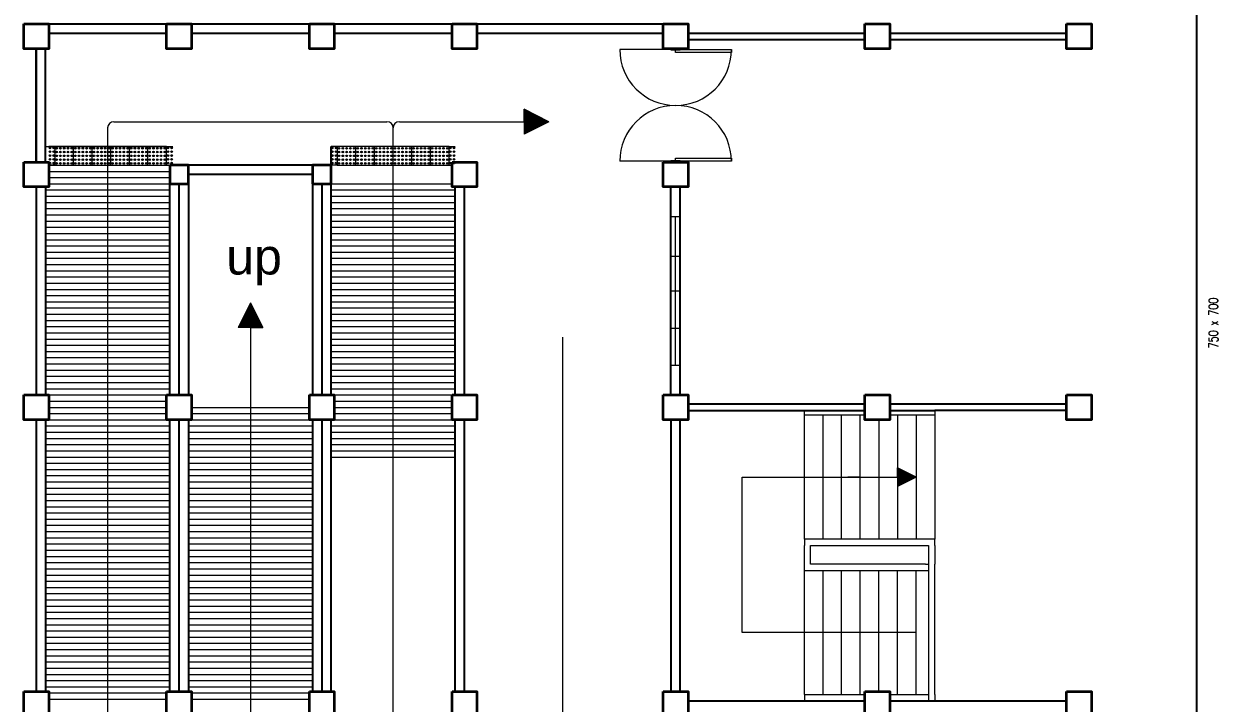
# Model space of a CAD drawing. Header units: millimetres. Extents: x 63005 to 126950, y 36019 to 74749.
# Drawn here: x 63181.63 to 63200.87, y 36249.3 to 36260.23 of the extents above; entities that cross this region are included whole.
import ezdxf

# ---------------------------------------------------------------- set-up
doc = ezdxf.new("R2010")
doc.units = ezdxf.units.MM
doc.header["$LTSCALE"] = 0.04
doc.layers.add('ahu line', color=150, linetype='Continuous')
doc.layers.add('ducting label', color=7, linetype='Continuous')
doc.styles.add('Arch-Dim', font='simplex.shx', dxfattribs={"width": 0.75})
doc.styles.add('SWISSLT175', font='swissl.ttf', dxfattribs={"height": 0.175})

msp = doc.modelspace()

# ---------------------------------------------------------------- linework, layer by layer
at = {"color": 8, "lineweight": 25}
for p, q in [((63182.03, 36260.235), (63186.63, 36260.235)), ((63186.63, 36260.235), (63191.93, 36260.235)), ((63182.03, 36260.085), (63183.93, 36260.085)), ((63184.33, 36260.085), (63186.23, 36260.085)), ((63186.63, 36260.085), (63188.53, 36260.085)), ((63188.93, 36260.085), (63191.93, 36260.085)), ((63192.33, 36260.085), (63195.18, 36260.085)), ((63192.33, 36259.985), (63195.18, 36259.985)), ((63195.58, 36260.085), (63198.43, 36260.085)), ((63195.58, 36259.985), (63198.43, 36259.985)), ((63181.83, 36259.835), (63181.83, 36258.01)), ((63181.83, 36258.01), (63181.83, 36259.835)), ((63181.98, 36258.01), (63181.98, 36259.835)), ((63192.055, 36259.835), (63192.055, 36259.822)), ((63192.055, 36259.822), (63192.205, 36259.822)), ((63192.205, 36259.835), (63192.205, 36259.822)), ((63186.58, 36254.26), (63186.58, 36258.26)), ((63192.205, 36258.022), (63192.055, 36258.022)), ((63192.055, 36258.01), (63192.055, 36258.022)), ((63192.205, 36258.01), (63192.205, 36258.022)), ((63186.28, 36257.96), (63184.28, 36257.96)), ((63186.28, 36257.81), (63184.28, 36257.81)), ((63186.28, 36257.96), (63186.28, 36254.26)), ((63181.83, 36257.61), (63181.83, 36254.26)), ((63181.98, 36257.61), (63181.98, 36254.26)), ((63183.98, 36254.26), (63183.98, 36257.66)), ((63184.13, 36254.26), (63184.13, 36257.66)), ((63184.28, 36257.66), (63184.28, 36254.26)), ((63186.43, 36257.66), (63186.43, 36254.26)), ((63188.58, 36254.26), (63188.58, 36257.61)), ((63188.73, 36254.26), (63188.73, 36257.61)), ((63192.055, 36254.26), (63192.055, 36257.61)), ((63192.205, 36254.26), (63192.205, 36257.61)), ((63195.18, 36254.11), (63192.33, 36254.11)), ((63192.33, 36254.01), (63195.18, 36254.01)), ((63198.43, 36254.11), (63195.58, 36254.11)), ((63195.58, 36254.01), (63196.305, 36254.01)), ((63198.43, 36254.01), (63196.305, 36254.01)), ((63181.83, 36253.86), (63181.83, 36249.485)), ((63181.98, 36253.86), (63181.98, 36249.485)), ((63183.98, 36249.485), (63183.98, 36253.86)), ((63184.13, 36249.485), (63184.13, 36253.86)), ((63184.28, 36253.86), (63184.28, 36249.485)), ((63186.28, 36253.86), (63186.28, 36249.485)), ((63186.43, 36253.86), (63186.43, 36249.485)), ((63186.58, 36249.485), (63186.58, 36253.86)), ((63188.58, 36249.485), (63188.58, 36253.86)), ((63188.73, 36249.485), (63188.73, 36253.86)), ((63192.055, 36253.86), (63192.055, 36249.485)), ((63192.205, 36251.935), (63192.205, 36253.86)), ((63192.205, 36251.835), (63192.205, 36251.935)), ((63192.205, 36251.535), (63192.205, 36251.835)), ((63192.205, 36251.435), (63192.205, 36251.535)), ((63192.205, 36249.485), (63192.205, 36251.435)), ((63192.33, 36249.335), (63195.18, 36249.335)), ((63195.58, 36249.335), (63198.43, 36249.335))]:
    msp.add_line(p, q, dxfattribs=at)
at = {"color": 8, "lineweight": 13}
for p, q in [((63192.13, 36259.822), (63191.23, 36259.822)), ((63192.13, 36259.822), (63193.03, 36259.822)), ((63192.13, 36259.772), (63192.13, 36259.822)), ((63193.03, 36259.772), (63192.13, 36259.772)), ((63193.03, 36259.822), (63193.03, 36259.772)), ((63192.13, 36258.022), (63191.23, 36258.022)), ((63192.13, 36258.072), (63193.03, 36258.072)), ((63192.13, 36258.022), (63192.13, 36258.072)), ((63193.03, 36258.022), (63192.13, 36258.022)), ((63193.03, 36258.072), (63193.03, 36258.022))]:
    msp.add_line(p, q, dxfattribs=at)
at = {"color": 8, "lineweight": 9}
for p, q in [((63189.688, 36258.66), (63189.688, 36258.86)), ((63190.088, 36258.66), (63189.688, 36258.86)), ((63189.698, 36258.66), (63189.698, 36258.855)), ((63189.708, 36258.66), (63189.708, 36258.85)), ((63189.718, 36258.845), (63189.718, 36258.66)), ((63189.728, 36258.84), (63189.728, 36258.66)), ((63189.738, 36258.835), (63189.738, 36258.66)), ((63189.748, 36258.83), (63189.748, 36258.66)), ((63189.758, 36258.825), (63189.758, 36258.66)), ((63189.768, 36258.82), (63189.768, 36258.66)), ((63189.778, 36258.815), (63189.778, 36258.66)), ((63189.778, 36258.815), (63189.778, 36258.66)), ((63189.788, 36258.81), (63189.788, 36258.66)), ((63189.798, 36258.805), (63189.798, 36258.66)), ((63189.808, 36258.8), (63189.808, 36258.66)), ((63189.818, 36258.795), (63189.818, 36258.66)), ((63189.828, 36258.79), (63189.828, 36258.66)), ((63189.838, 36258.785), (63189.838, 36258.66)), ((63189.848, 36258.78), (63189.848, 36258.66)), ((63189.858, 36258.775), (63189.858, 36258.66)), ((63189.868, 36258.77), (63189.868, 36258.66)), ((63189.878, 36258.765), (63189.878, 36258.66)), ((63183.08, 36258.66), (63187.48, 36258.66)), ((63187.68, 36258.66), (63189.688, 36258.66)), ((63189.688, 36258.66), (63189.688, 36258.46)), ((63190.088, 36258.66), (63189.688, 36258.46)), ((63189.698, 36258.66), (63189.698, 36258.465)), ((63189.708, 36258.66), (63189.708, 36258.47)), ((63189.718, 36258.66), (63189.718, 36258.475)), ((63189.728, 36258.66), (63189.728, 36258.48)), ((63189.738, 36258.66), (63189.738, 36258.485)), ((63189.748, 36258.66), (63189.748, 36258.49)), ((63189.758, 36258.66), (63189.758, 36258.495)), ((63189.768, 36258.66), (63189.768, 36258.5)), ((63189.778, 36258.66), (63189.778, 36258.505)), ((63189.778, 36258.66), (63189.778, 36258.505)), ((63189.788, 36258.66), (63189.788, 36258.51)), ((63189.798, 36258.66), (63189.798, 36258.515)), ((63189.808, 36258.66), (63189.808, 36258.52)), ((63189.818, 36258.66), (63189.818, 36258.525)), ((63189.828, 36258.66), (63189.828, 36258.53)), ((63189.838, 36258.66), (63189.838, 36258.535)), ((63189.848, 36258.66), (63189.848, 36258.54)), ((63189.858, 36258.66), (63189.858, 36258.545)), ((63189.868, 36258.66), (63189.868, 36258.55)), ((63189.878, 36258.66), (63189.878, 36258.555)), ((63189.888, 36258.76), (63189.888, 36258.66)), ((63189.888, 36258.66), (63189.888, 36258.56)), ((63189.898, 36258.755), (63189.898, 36258.66)), ((63189.898, 36258.66), (63189.898, 36258.565)), ((63189.908, 36258.75), (63189.908, 36258.66)), ((63189.908, 36258.66), (63189.908, 36258.57)), ((63189.918, 36258.745), (63189.918, 36258.66)), ((63189.918, 36258.66), (63189.918, 36258.575)), ((63189.928, 36258.74), (63189.928, 36258.66)), ((63189.928, 36258.66), (63189.928, 36258.58)), ((63189.938, 36258.735), (63189.938, 36258.66)), ((63189.938, 36258.66), (63189.938, 36258.585)), ((63189.948, 36258.73), (63189.948, 36258.66)), ((63189.948, 36258.66), (63189.948, 36258.59)), ((63189.958, 36258.725), (63189.958, 36258.66)), ((63189.958, 36258.66), (63189.958, 36258.595)), ((63189.968, 36258.72), (63189.968, 36258.66)), ((63189.968, 36258.66), (63189.968, 36258.6)), ((63189.978, 36258.715), (63189.978, 36258.66)), ((63189.978, 36258.66), (63189.978, 36258.605)), ((63189.988, 36258.71), (63189.988, 36258.66)), ((63189.988, 36258.66), (63189.988, 36258.61)), ((63189.998, 36258.705), (63189.998, 36258.66)), ((63189.998, 36258.66), (63189.998, 36258.615)), ((63190.008, 36258.7), (63190.008, 36258.66)), ((63190.008, 36258.66), (63190.008, 36258.62)), ((63190.018, 36258.695), (63190.018, 36258.66)), ((63190.018, 36258.66), (63190.018, 36258.625)), ((63190.028, 36258.69), (63190.028, 36258.66)), ((63190.028, 36258.66), (63190.028, 36258.63)), ((63190.038, 36258.685), (63190.038, 36258.66)), ((63190.038, 36258.66), (63190.038, 36258.635)), ((63190.048, 36258.68), (63190.048, 36258.66)), ((63190.048, 36258.66), (63190.048, 36258.64)), ((63190.058, 36258.675), (63190.058, 36258.66)), ((63190.058, 36258.66), (63190.058, 36258.645)), ((63190.068, 36258.67), (63190.068, 36258.66)), ((63190.068, 36258.66), (63190.068, 36258.65)), ((63190.078, 36258.665), (63190.078, 36258.66)), ((63190.078, 36258.66), (63190.078, 36258.655)), ((63182.98, 36258.56), (63182.98, 36245.36)), ((63187.58, 36245.66), (63187.58, 36258.56)), ((63181.98, 36258.26), (63183.98, 36258.26)), ((63182.13, 36258.26), (63182.03, 36258.26)), ((63182.43, 36258.26), (63182.13, 36258.26)), ((63182.13, 36258.26), (63182.13, 36257.96)), ((63182.43, 36257.96), (63182.43, 36258.26)), ((63182.73, 36258.26), (63182.43, 36258.26)), ((63182.73, 36257.96), (63182.73, 36258.26)), ((63183.03, 36258.26), (63182.73, 36258.26)), ((63183.03, 36257.96), (63183.03, 36258.26)), ((63183.33, 36258.26), (63183.03, 36258.26)), ((63183.33, 36257.96), (63183.33, 36258.26)), ((63183.63, 36258.26), (63183.33, 36258.26)), ((63183.63, 36257.96), (63183.63, 36258.26)), ((63183.93, 36258.26), (63183.63, 36258.26)), ((63183.93, 36257.96), (63183.93, 36258.26)), ((63183.93, 36258.26), (63184.03, 36258.26)), ((63186.68, 36258.26), (63186.58, 36258.26)), ((63186.98, 36258.26), (63186.68, 36258.26)), ((63186.68, 36258.26), (63186.68, 36257.96)), ((63186.98, 36257.96), (63186.98, 36258.26)), ((63187.28, 36258.26), (63186.98, 36258.26)), ((63187.28, 36257.96), (63187.28, 36258.26)), ((63187.58, 36258.26), (63187.28, 36258.26)), ((63187.58, 36257.96), (63187.58, 36258.26)), ((63187.88, 36258.26), (63187.58, 36258.26)), ((63187.88, 36257.96), (63187.88, 36258.26)), ((63188.18, 36258.26), (63187.88, 36258.26)), ((63188.18, 36257.96), (63188.18, 36258.26)), ((63188.48, 36258.26), (63188.18, 36258.26)), ((63188.48, 36257.96), (63188.48, 36258.26)), ((63188.48, 36258.26), (63188.58, 36258.26)), ((63182.13, 36257.96), (63182.03, 36257.96)), ((63182.03, 36257.96), (63183.93, 36257.96)), ((63182.03, 36257.86), (63183.98, 36257.86)), ((63182.13, 36257.96), (63182.43, 36257.96)), ((63182.43, 36257.96), (63182.73, 36257.96)), ((63182.73, 36257.96), (63183.03, 36257.96)), ((63183.03, 36257.96), (63183.33, 36257.96)), ((63183.33, 36257.96), (63183.63, 36257.96)), ((63183.63, 36257.96), (63183.93, 36257.96)), ((63183.93, 36257.96), (63183.98, 36257.96)), ((63186.68, 36257.96), (63186.58, 36257.96)), ((63186.68, 36257.96), (63186.98, 36257.96)), ((63186.98, 36257.96), (63187.28, 36257.96)), ((63187.28, 36257.96), (63187.58, 36257.96)), ((63187.58, 36257.96), (63187.88, 36257.96)), ((63187.88, 36257.96), (63188.18, 36257.96)), ((63188.18, 36257.96), (63188.48, 36257.96)), ((63188.48, 36257.96), (63188.53, 36257.96)), ((63182.03, 36257.76), (63183.98, 36257.76)), ((63182.03, 36257.66), (63183.98, 36257.66)), ((63186.58, 36257.66), (63188.53, 36257.66)), ((63181.98, 36257.56), (63183.98, 36257.56)), ((63181.98, 36257.46), (63183.98, 36257.46)), ((63186.58, 36257.56), (63188.58, 36257.56)), ((63186.58, 36257.46), (63188.58, 36257.46)), ((63181.98, 36257.36), (63183.98, 36257.36)), ((63181.98, 36257.26), (63183.98, 36257.26)), ((63186.58, 36257.36), (63188.58, 36257.36)), ((63186.58, 36257.26), (63188.58, 36257.26)), ((63181.98, 36257.16), (63183.98, 36257.16)), ((63181.98, 36257.06), (63183.98, 36257.06)), ((63186.58, 36257.16), (63188.58, 36257.16)), ((63186.58, 36257.06), (63188.58, 36257.06)), ((63192.055, 36257.135), (63192.205, 36257.135)), ((63192.055, 36255.935), (63192.055, 36257.135)), ((63192.13, 36254.735), (63192.13, 36257.135)), ((63192.205, 36257.135), (63192.205, 36254.735)), ((63181.98, 36256.96), (63183.98, 36256.96)), ((63181.98, 36256.86), (63183.98, 36256.86)), ((63186.58, 36256.96), (63188.58, 36256.96)), ((63186.58, 36256.86), (63188.58, 36256.86)), ((63181.98, 36256.76), (63183.98, 36256.76)), ((63181.98, 36256.66), (63183.98, 36256.66)), ((63186.58, 36256.76), (63188.58, 36256.76)), ((63186.58, 36256.66), (63188.58, 36256.66)), ((63181.98, 36256.56), (63183.98, 36256.56)), ((63181.98, 36256.46), (63183.98, 36256.46)), ((63186.58, 36256.56), (63188.58, 36256.56)), ((63186.58, 36256.46), (63188.58, 36256.46)), ((63192.055, 36256.497), (63192.205, 36256.497)), ((63181.98, 36256.36), (63183.98, 36256.36)), ((63181.98, 36256.26), (63183.98, 36256.26)), ((63186.58, 36256.36), (63188.58, 36256.36)), ((63186.58, 36256.26), (63188.58, 36256.26)), ((63181.98, 36256.16), (63183.98, 36256.16)), ((63186.58, 36256.16), (63188.58, 36256.16)), ((63181.98, 36256.06), (63183.98, 36256.06)), ((63181.98, 36255.96), (63183.98, 36255.96)), ((63186.58, 36256.06), (63188.58, 36256.06)), ((63186.58, 36255.96), (63188.58, 36255.96)), ((63192.055, 36255.935), (63192.055, 36254.735)), ((63192.055, 36255.935), (63192.205, 36255.935)), ((63181.98, 36255.86), (63183.98, 36255.86)), ((63181.98, 36255.76), (63183.98, 36255.76)), ((63185.28, 36255.744), (63185.08, 36255.344)), ((63185.25, 36255.684), (63185.28, 36255.684)), ((63185.255, 36255.694), (63185.28, 36255.694)), ((63185.26, 36255.704), (63185.28, 36255.704)), ((63185.265, 36255.714), (63185.28, 36255.714)), ((63185.27, 36255.724), (63185.28, 36255.724)), ((63185.275, 36255.734), (63185.28, 36255.734)), ((63185.28, 36255.744), (63185.28, 36244.76)), ((63185.28, 36255.744), (63185.48, 36255.344)), ((63185.28, 36255.734), (63185.285, 36255.734)), ((63185.28, 36255.724), (63185.29, 36255.724)), ((63185.28, 36255.714), (63185.295, 36255.714)), ((63185.28, 36255.704), (63185.3, 36255.704)), ((63185.28, 36255.694), (63185.305, 36255.694)), ((63185.28, 36255.684), (63185.31, 36255.684)), ((63186.58, 36255.86), (63188.58, 36255.86)), ((63186.58, 36255.76), (63188.58, 36255.76)), ((63181.98, 36255.66), (63183.98, 36255.66)), ((63181.98, 36255.56), (63183.98, 36255.56)), ((63185.155, 36255.494), (63185.28, 36255.494)), ((63185.16, 36255.504), (63185.28, 36255.504)), ((63185.165, 36255.514), (63185.28, 36255.514)), ((63185.17, 36255.524), (63185.28, 36255.524)), ((63185.175, 36255.534), (63185.28, 36255.534)), ((63185.18, 36255.544), (63185.28, 36255.544)), ((63185.185, 36255.554), (63185.28, 36255.554)), ((63185.19, 36255.564), (63185.28, 36255.564)), ((63185.195, 36255.574), (63185.28, 36255.574)), ((63185.2, 36255.584), (63185.28, 36255.584)), ((63185.205, 36255.594), (63185.28, 36255.594)), ((63185.21, 36255.604), (63185.28, 36255.604)), ((63185.215, 36255.614), (63185.28, 36255.614)), ((63185.22, 36255.624), (63185.28, 36255.624)), ((63185.225, 36255.634), (63185.28, 36255.634)), ((63185.23, 36255.644), (63185.28, 36255.644)), ((63185.235, 36255.654), (63185.28, 36255.654)), ((63185.24, 36255.664), (63185.28, 36255.664)), ((63185.245, 36255.674), (63185.28, 36255.674)), ((63185.28, 36255.674), (63185.315, 36255.674)), ((63185.28, 36255.664), (63185.32, 36255.664)), ((63185.28, 36255.654), (63185.325, 36255.654)), ((63185.28, 36255.644), (63185.33, 36255.644)), ((63185.28, 36255.634), (63185.335, 36255.634)), ((63185.28, 36255.624), (63185.34, 36255.624)), ((63185.28, 36255.614), (63185.345, 36255.614)), ((63185.28, 36255.604), (63185.35, 36255.604)), ((63185.28, 36255.594), (63185.355, 36255.594)), ((63185.28, 36255.584), (63185.36, 36255.584)), ((63185.28, 36255.574), (63185.365, 36255.574)), ((63185.28, 36255.564), (63185.37, 36255.564)), ((63185.28, 36255.554), (63185.375, 36255.554)), ((63185.28, 36255.544), (63185.38, 36255.544)), ((63185.28, 36255.534), (63185.385, 36255.534)), ((63185.28, 36255.524), (63185.39, 36255.524)), ((63185.28, 36255.514), (63185.395, 36255.514)), ((63185.28, 36255.504), (63185.4, 36255.504)), ((63185.28, 36255.494), (63185.405, 36255.494)), ((63186.58, 36255.66), (63188.58, 36255.66)), ((63186.58, 36255.56), (63188.58, 36255.56)), ((63181.98, 36255.46), (63183.98, 36255.46)), ((63181.98, 36255.36), (63183.98, 36255.36)), ((63185.28, 36255.344), (63185.08, 36255.344)), ((63185.28, 36255.354), (63185.085, 36255.354)), ((63185.28, 36255.364), (63185.09, 36255.364)), ((63185.095, 36255.374), (63185.28, 36255.374)), ((63185.1, 36255.384), (63185.28, 36255.384)), ((63185.105, 36255.394), (63185.28, 36255.394)), ((63185.11, 36255.404), (63185.28, 36255.404)), ((63185.115, 36255.414), (63185.28, 36255.414)), ((63185.12, 36255.424), (63185.28, 36255.424)), ((63185.125, 36255.434), (63185.28, 36255.434)), ((63185.125, 36255.434), (63185.28, 36255.434)), ((63185.13, 36255.444), (63185.28, 36255.444)), ((63185.135, 36255.454), (63185.28, 36255.454)), ((63185.14, 36255.464), (63185.28, 36255.464)), ((63185.145, 36255.474), (63185.28, 36255.474)), ((63185.15, 36255.484), (63185.28, 36255.484)), ((63185.28, 36255.484), (63185.41, 36255.484)), ((63185.28, 36255.474), (63185.415, 36255.474)), ((63185.28, 36255.464), (63185.42, 36255.464)), ((63185.28, 36255.454), (63185.425, 36255.454)), ((63185.28, 36255.444), (63185.43, 36255.444)), ((63185.28, 36255.434), (63185.435, 36255.434)), ((63185.28, 36255.434), (63185.435, 36255.434)), ((63185.28, 36255.424), (63185.44, 36255.424)), ((63185.28, 36255.414), (63185.445, 36255.414)), ((63185.28, 36255.404), (63185.45, 36255.404)), ((63185.28, 36255.394), (63185.455, 36255.394)), ((63185.28, 36255.384), (63185.46, 36255.384)), ((63185.28, 36255.374), (63185.465, 36255.374)), ((63185.28, 36255.364), (63185.47, 36255.364)), ((63185.28, 36255.354), (63185.475, 36255.354)), ((63185.28, 36255.344), (63185.48, 36255.344)), ((63186.58, 36255.46), (63188.58, 36255.46)), ((63186.58, 36255.36), (63188.58, 36255.36)), ((63192.055, 36255.335), (63192.205, 36255.335)), ((63181.98, 36255.26), (63183.98, 36255.26)), ((63181.98, 36255.16), (63183.98, 36255.16)), ((63186.58, 36255.26), (63188.58, 36255.26)), ((63186.58, 36255.16), (63188.58, 36255.16)), ((63190.31, 36255.191), (63190.31, 36247.873)), ((63181.98, 36255.06), (63183.98, 36255.06)), ((63181.98, 36254.96), (63183.98, 36254.96)), ((63186.58, 36255.06), (63188.58, 36255.06)), ((63186.58, 36254.96), (63188.58, 36254.96)), ((63181.98, 36254.86), (63183.98, 36254.86)), ((63181.98, 36254.76), (63183.98, 36254.76)), ((63186.58, 36254.86), (63188.58, 36254.86)), ((63186.58, 36254.76), (63188.58, 36254.76)), ((63192.205, 36254.735), (63192.055, 36254.735)), ((63181.98, 36254.66), (63183.98, 36254.66)), ((63181.98, 36254.56), (63183.98, 36254.56)), ((63186.58, 36254.66), (63188.58, 36254.66)), ((63186.58, 36254.56), (63188.58, 36254.56)), ((63181.98, 36254.46), (63183.98, 36254.46)), ((63181.98, 36254.36), (63183.98, 36254.36)), ((63186.58, 36254.46), (63188.58, 36254.46)), ((63186.58, 36254.36), (63188.58, 36254.36)), ((63181.98, 36254.26), (63183.98, 36254.26)), ((63182.03, 36254.16), (63183.93, 36254.16)), ((63186.58, 36254.26), (63188.58, 36254.26)), ((63186.63, 36254.16), (63188.53, 36254.16)), ((63182.03, 36254.06), (63183.93, 36254.06)), ((63182.03, 36253.96), (63183.93, 36253.96)), ((63184.33, 36254.06), (63186.23, 36254.06)), ((63184.33, 36253.96), (63186.23, 36253.96)), ((63186.63, 36254.06), (63188.53, 36254.06)), ((63186.63, 36253.96), (63188.53, 36253.96)), ((63194.205, 36253.935), (63194.205, 36254.01)), ((63196.305, 36254.01), (63196.305, 36253.935)), ((63181.98, 36253.86), (63183.98, 36253.86)), ((63181.98, 36253.76), (63183.98, 36253.76)), ((63184.28, 36253.86), (63186.28, 36253.86)), ((63184.28, 36253.76), (63186.28, 36253.76)), ((63186.58, 36253.86), (63188.58, 36253.86)), ((63186.58, 36253.76), (63188.58, 36253.76)), ((63194.205, 36251.935), (63194.205, 36253.935)), ((63195.18, 36253.935), (63194.205, 36253.935)), ((63194.505, 36251.935), (63194.505, 36253.935)), ((63194.805, 36251.935), (63194.805, 36253.935)), ((63195.105, 36251.935), (63195.105, 36253.935)), ((63195.405, 36253.86), (63195.405, 36251.935)), ((63196.305, 36253.935), (63195.58, 36253.935)), ((63195.705, 36253.935), (63195.705, 36251.935)), ((63196.005, 36253.935), (63196.005, 36251.935)), ((63196.305, 36253.935), (63196.305, 36251.935)), ((63181.98, 36253.66), (63183.98, 36253.66)), ((63184.28, 36253.66), (63186.28, 36253.66)), ((63186.58, 36253.66), (63188.58, 36253.66)), ((63181.98, 36253.56), (63183.98, 36253.56)), ((63181.98, 36253.46), (63183.98, 36253.46)), ((63184.28, 36253.56), (63186.28, 36253.56)), ((63184.28, 36253.46), (63186.28, 36253.46)), ((63186.58, 36253.56), (63188.58, 36253.56)), ((63186.58, 36253.46), (63188.58, 36253.46)), ((63181.98, 36253.36), (63183.98, 36253.36)), ((63181.98, 36253.26), (63183.98, 36253.26)), ((63184.28, 36253.36), (63186.28, 36253.36)), ((63184.28, 36253.26), (63186.28, 36253.26)), ((63186.58, 36253.36), (63188.58, 36253.36)), ((63186.58, 36253.26), (63188.58, 36253.26)), ((63181.98, 36253.16), (63183.98, 36253.16)), ((63181.98, 36253.06), (63183.98, 36253.06)), ((63184.28, 36253.16), (63186.28, 36253.16)), ((63184.28, 36253.06), (63186.28, 36253.06)), ((63195.705, 36252.935), (63195.705, 36253.085)), ((63196.005, 36252.935), (63195.705, 36253.085)), ((63195.715, 36252.935), (63195.715, 36253.08)), ((63195.725, 36252.935), (63195.725, 36253.075)), ((63195.735, 36252.935), (63195.735, 36253.07)), ((63195.745, 36252.935), (63195.745, 36253.065)), ((63195.755, 36252.935), (63195.755, 36253.06)), ((63195.765, 36252.935), (63195.765, 36253.055)), ((63195.775, 36252.935), (63195.775, 36253.05)), ((63195.785, 36252.935), (63195.785, 36253.045)), ((63195.795, 36252.935), (63195.795, 36253.04)), ((63195.805, 36252.935), (63195.805, 36253.035)), ((63195.815, 36252.935), (63195.815, 36253.03)), ((63195.825, 36252.935), (63195.825, 36253.025)), ((63195.835, 36252.935), (63195.835, 36253.02)), ((63195.845, 36252.935), (63195.845, 36253.015)), ((63195.855, 36252.935), (63195.855, 36253.01)), ((63195.865, 36252.935), (63195.865, 36253.005)), ((63195.875, 36252.935), (63195.875, 36253)), ((63195.885, 36252.935), (63195.885, 36252.995)), ((63195.895, 36252.935), (63195.895, 36252.99)), ((63181.98, 36252.96), (63183.98, 36252.96)), ((63181.98, 36252.86), (63183.98, 36252.86)), ((63184.28, 36252.96), (63186.28, 36252.96)), ((63184.28, 36252.86), (63186.28, 36252.86)), ((63193.205, 36250.435), (63193.205, 36252.935)), ((63193.205, 36252.935), (63195.705, 36252.935)), ((63195.105, 36252.935), (63194.905, 36252.935)), ((63195.105, 36252.935), (63195.305, 36252.935)), ((63195.705, 36252.935), (63196.005, 36252.935)), ((63195.705, 36252.935), (63195.705, 36252.785)), ((63196.005, 36252.935), (63195.705, 36252.785)), ((63195.715, 36252.935), (63195.715, 36252.79)), ((63195.725, 36252.935), (63195.725, 36252.795)), ((63195.735, 36252.935), (63195.735, 36252.8)), ((63195.745, 36252.935), (63195.745, 36252.805)), ((63195.755, 36252.935), (63195.755, 36252.81)), ((63195.765, 36252.935), (63195.765, 36252.815)), ((63195.775, 36252.935), (63195.775, 36252.82)), ((63195.785, 36252.935), (63195.785, 36252.825)), ((63195.795, 36252.935), (63195.795, 36252.83)), ((63195.805, 36252.935), (63195.805, 36252.835)), ((63195.815, 36252.935), (63195.815, 36252.84)), ((63195.825, 36252.935), (63195.825, 36252.845)), ((63195.835, 36252.935), (63195.835, 36252.85)), ((63195.845, 36252.935), (63195.845, 36252.855)), ((63195.855, 36252.935), (63195.855, 36252.86)), ((63195.865, 36252.935), (63195.865, 36252.865)), ((63195.875, 36252.935), (63195.875, 36252.87)), ((63195.885, 36252.935), (63195.885, 36252.875)), ((63195.895, 36252.935), (63195.895, 36252.88)), ((63195.905, 36252.935), (63195.905, 36252.985)), ((63195.905, 36252.935), (63195.905, 36252.885)), ((63195.915, 36252.935), (63195.915, 36252.98)), ((63195.915, 36252.935), (63195.915, 36252.89)), ((63195.925, 36252.935), (63195.925, 36252.975)), ((63195.925, 36252.935), (63195.925, 36252.895)), ((63195.935, 36252.935), (63195.935, 36252.97)), ((63195.935, 36252.935), (63195.935, 36252.9)), ((63195.945, 36252.935), (63195.945, 36252.965)), ((63195.945, 36252.935), (63195.945, 36252.905)), ((63195.955, 36252.935), (63195.955, 36252.96)), ((63195.955, 36252.935), (63195.955, 36252.91)), ((63195.965, 36252.935), (63195.965, 36252.955)), ((63195.965, 36252.935), (63195.965, 36252.915)), ((63195.975, 36252.935), (63195.975, 36252.95)), ((63195.975, 36252.935), (63195.975, 36252.92)), ((63195.985, 36252.935), (63195.985, 36252.945)), ((63195.985, 36252.935), (63195.985, 36252.925)), ((63195.995, 36252.935), (63195.995, 36252.94)), ((63195.995, 36252.935), (63195.995, 36252.93)), ((63181.98, 36252.76), (63183.98, 36252.76)), ((63181.98, 36252.66), (63183.98, 36252.66)), ((63184.28, 36252.76), (63186.28, 36252.76)), ((63184.28, 36252.66), (63186.28, 36252.66)), ((63181.98, 36252.56), (63183.98, 36252.56)), ((63181.98, 36252.46), (63183.98, 36252.46)), ((63184.28, 36252.56), (63186.28, 36252.56)), ((63184.28, 36252.46), (63186.28, 36252.46)), ((63181.98, 36252.36), (63183.98, 36252.36)), ((63181.98, 36252.26), (63183.98, 36252.26)), ((63184.28, 36252.36), (63186.28, 36252.36)), ((63184.28, 36252.26), (63186.28, 36252.26)), ((63181.98, 36252.16), (63183.98, 36252.16)), ((63181.98, 36252.06), (63183.98, 36252.06)), ((63184.28, 36252.16), (63186.28, 36252.16)), ((63184.28, 36252.06), (63186.28, 36252.06)), ((63181.98, 36251.96), (63183.98, 36251.96)), ((63181.98, 36251.86), (63183.98, 36251.86)), ((63184.28, 36251.96), (63186.28, 36251.96)), ((63184.28, 36251.86), (63186.28, 36251.86)), ((63196.305, 36251.935), (63194.205, 36251.935)), ((63194.205, 36251.935), (63194.205, 36251.835)), ((63194.205, 36251.535), (63194.205, 36251.835)), ((63194.305, 36251.535), (63194.305, 36251.835)), ((63194.305, 36251.835), (63196.155, 36251.835)), ((63196.155, 36251.835), (63196.205, 36251.835)), ((63196.205, 36251.835), (63196.205, 36251.535)), ((63196.305, 36251.835), (63196.305, 36251.935)), ((63196.305, 36251.835), (63196.305, 36251.535)), ((63181.98, 36251.76), (63183.98, 36251.76)), ((63181.98, 36251.66), (63183.98, 36251.66)), ((63183.98, 36251.81), (63183.98, 36251.51)), ((63184.28, 36251.51), (63184.28, 36251.81)), ((63184.28, 36251.76), (63186.28, 36251.76)), ((63184.28, 36251.66), (63186.28, 36251.66)), ((63186.28, 36251.81), (63186.28, 36251.51)), ((63186.58, 36251.51), (63186.58, 36251.81)), ((63188.58, 36251.81), (63188.58, 36251.51)), ((63181.98, 36251.56), (63183.98, 36251.56)), ((63181.98, 36251.46), (63183.98, 36251.46)), ((63184.28, 36251.56), (63186.28, 36251.56)), ((63184.28, 36251.46), (63186.28, 36251.46)), ((63194.205, 36249.435), (63194.205, 36251.535)), ((63196.155, 36251.535), (63194.305, 36251.535)), ((63196.155, 36251.535), (63196.205, 36251.535)), ((63196.205, 36251.535), (63196.205, 36249.335)), ((63196.305, 36251.435), (63196.305, 36251.535)), ((63181.98, 36251.36), (63183.98, 36251.36)), ((63181.98, 36251.26), (63183.98, 36251.26)), ((63184.28, 36251.36), (63186.28, 36251.36)), ((63184.28, 36251.26), (63186.28, 36251.26)), ((63194.205, 36251.435), (63196.205, 36251.435)), ((63194.505, 36249.435), (63194.505, 36251.435)), ((63194.805, 36249.435), (63194.805, 36251.435)), ((63195.105, 36249.435), (63195.105, 36251.435)), ((63195.405, 36249.485), (63195.405, 36251.435)), ((63195.705, 36249.435), (63195.705, 36251.435)), ((63196.005, 36249.435), (63196.005, 36251.435)), ((63196.305, 36249.435), (63196.305, 36251.435)), ((63181.98, 36251.16), (63183.98, 36251.16)), ((63184.28, 36251.16), (63186.28, 36251.16)), ((63181.98, 36251.06), (63183.98, 36251.06)), ((63181.98, 36250.96), (63183.98, 36250.96)), ((63184.28, 36251.06), (63186.28, 36251.06)), ((63184.28, 36250.96), (63186.28, 36250.96)), ((63181.98, 36250.86), (63183.98, 36250.86)), ((63181.98, 36250.76), (63183.98, 36250.76)), ((63184.28, 36250.86), (63186.28, 36250.86)), ((63184.28, 36250.76), (63186.28, 36250.76)), ((63181.98, 36250.66), (63183.98, 36250.66)), ((63181.98, 36250.56), (63183.98, 36250.56)), ((63184.28, 36250.66), (63186.28, 36250.66)), ((63184.28, 36250.56), (63186.28, 36250.56)), ((63181.98, 36250.46), (63183.98, 36250.46)), ((63181.98, 36250.36), (63183.98, 36250.36)), ((63184.28, 36250.46), (63186.28, 36250.46)), ((63184.28, 36250.36), (63186.28, 36250.36)), ((63194.205, 36250.435), (63193.205, 36250.435)), ((63196.005, 36250.435), (63194.205, 36250.435)), ((63181.98, 36250.26), (63183.98, 36250.26)), ((63181.98, 36250.16), (63183.98, 36250.16)), ((63184.28, 36250.26), (63186.28, 36250.26)), ((63184.28, 36250.16), (63186.28, 36250.16)), ((63181.98, 36250.06), (63183.98, 36250.06)), ((63181.98, 36249.96), (63183.98, 36249.96)), ((63184.28, 36250.06), (63186.28, 36250.06)), ((63184.28, 36249.96), (63186.28, 36249.96)), ((63181.98, 36249.86), (63183.98, 36249.86)), ((63181.98, 36249.76), (63183.98, 36249.76)), ((63184.28, 36249.86), (63186.28, 36249.86)), ((63184.28, 36249.76), (63186.28, 36249.76)), ((63181.98, 36249.66), (63183.98, 36249.66)), ((63181.98, 36249.56), (63183.98, 36249.56)), ((63184.28, 36249.66), (63186.28, 36249.66)), ((63184.28, 36249.56), (63186.28, 36249.56)), ((63182.03, 36249.46), (63183.93, 36249.46)), ((63182.03, 36249.36), (63183.93, 36249.36)), ((63184.33, 36249.46), (63186.23, 36249.46)), ((63184.33, 36249.36), (63186.23, 36249.36)), ((63194.205, 36249.435), (63194.205, 36249.335)), ((63194.205, 36249.435), (63195.18, 36249.435)), ((63195.58, 36249.435), (63196.205, 36249.435)), ((63196.305, 36249.435), (63196.305, 36249.335))]:
    msp.add_line(p, q, dxfattribs=at)
at = {"color": 8, "lineweight": 35}
for p, q in [((63184.28, 36257.96), (63183.98, 36257.96)), ((63183.98, 36257.96), (63183.98, 36257.66)), ((63184.28, 36257.66), (63184.28, 36257.96)), ((63186.58, 36257.96), (63186.28, 36257.96)), ((63186.28, 36257.96), (63186.28, 36257.66)), ((63186.58, 36257.66), (63186.58, 36257.96)), ((63183.98, 36257.66), (63184.28, 36257.66)), ((63183.98, 36257.66), (63184.28, 36257.66)), ((63186.28, 36257.66), (63186.58, 36257.66))]:
    msp.add_line(p, q, dxfattribs=at)
for points in [[(63181.63, 36260.235), (63182.03, 36260.235), (63182.03, 36259.835), (63181.63, 36259.835)], [(63183.93, 36260.235), (63184.33, 36260.235), (63184.33, 36259.835), (63183.93, 36259.835)], [(63186.23, 36260.235), (63186.63, 36260.235), (63186.63, 36259.835), (63186.23, 36259.835)], [(63188.53, 36260.235), (63188.93, 36260.235), (63188.93, 36259.835), (63188.53, 36259.835)], [(63191.93, 36260.235), (63192.33, 36260.235), (63192.33, 36259.835), (63191.93, 36259.835)], [(63195.18, 36260.235), (63195.58, 36260.235), (63195.58, 36259.835), (63195.18, 36259.835)], [(63198.43, 36260.235), (63198.83, 36260.235), (63198.83, 36259.835), (63198.43, 36259.835)], [(63181.63, 36258.01), (63182.03, 36258.01), (63182.03, 36257.61), (63181.63, 36257.61)], [(63188.53, 36258.01), (63188.93, 36258.01), (63188.93, 36257.61), (63188.53, 36257.61)], [(63191.93, 36258.01), (63192.33, 36258.01), (63192.33, 36257.61), (63191.93, 36257.61)], [(63181.63, 36254.26), (63182.03, 36254.26), (63182.03, 36253.86), (63181.63, 36253.86)], [(63183.93, 36254.26), (63184.33, 36254.26), (63184.33, 36253.86), (63183.93, 36253.86)], [(63186.23, 36254.26), (63186.63, 36254.26), (63186.63, 36253.86), (63186.23, 36253.86)], [(63188.53, 36254.26), (63188.93, 36254.26), (63188.93, 36253.86), (63188.53, 36253.86)], [(63191.93, 36254.26), (63192.33, 36254.26), (63192.33, 36253.86), (63191.93, 36253.86)], [(63195.18, 36254.26), (63195.58, 36254.26), (63195.58, 36253.86), (63195.18, 36253.86)], [(63198.43, 36254.26), (63198.83, 36254.26), (63198.83, 36253.86), (63198.43, 36253.86)], [(63181.63, 36249.485), (63182.03, 36249.485), (63182.03, 36249.085), (63181.63, 36249.085)], [(63183.93, 36249.485), (63184.33, 36249.485), (63184.33, 36249.085), (63183.93, 36249.085)], [(63186.23, 36249.485), (63186.63, 36249.485), (63186.63, 36249.085), (63186.23, 36249.085)], [(63188.53, 36249.485), (63188.93, 36249.485), (63188.93, 36249.085), (63188.53, 36249.085)], [(63191.93, 36249.485), (63192.33, 36249.485), (63192.33, 36249.085), (63191.93, 36249.085)], [(63195.18, 36249.485), (63195.58, 36249.485), (63195.58, 36249.085), (63195.18, 36249.085)], [(63198.43, 36249.485), (63198.83, 36249.485), (63198.83, 36249.085), (63198.43, 36249.085)]]:
    msp.add_lwpolyline(points, close=True, dxfattribs=at)
at = {"color": 8, "lineweight": 9}
for points in [[(63192.055, 36254.735), (63192.055, 36257.135), (63192.205, 36257.135), (63192.205, 36254.735)], [(63192.055, 36257.135), (63192.205, 36257.135), (63192.205, 36254.735), (63192.055, 36254.735)]]:
    msp.add_lwpolyline(points, close=True, dxfattribs=at)
for centre, radius in [((63182.05, 36258.237), 0.013), ((63182.05, 36258.176), 0.013), ((63182.05, 36258.237), 0.009), ((63182.05, 36258.176), 0.009), ((63182.111, 36258.237), 0.013), ((63182.111, 36258.176), 0.013), ((63182.111, 36258.237), 0.009), ((63182.111, 36258.176), 0.009), ((63182.158, 36258.232), 0.013), ((63182.158, 36258.171), 0.013), ((63182.158, 36258.232), 0.009), ((63182.219, 36258.232), 0.013), ((63182.219, 36258.171), 0.013), ((63182.219, 36258.232), 0.009), ((63182.28, 36258.232), 0.013), ((63182.28, 36258.171), 0.013), ((63182.28, 36258.232), 0.009), ((63182.341, 36258.232), 0.013), ((63182.341, 36258.171), 0.013), ((63182.341, 36258.232), 0.009), ((63182.402, 36258.232), 0.013), ((63182.402, 36258.171), 0.013), ((63182.402, 36258.232), 0.009), ((63182.458, 36258.232), 0.013), ((63182.458, 36258.171), 0.013), ((63182.458, 36258.232), 0.009), ((63182.519, 36258.232), 0.013), ((63182.519, 36258.171), 0.013), ((63182.519, 36258.232), 0.009), ((63182.58, 36258.232), 0.013), ((63182.58, 36258.171), 0.013), ((63182.58, 36258.232), 0.009), ((63182.641, 36258.232), 0.013), ((63182.641, 36258.171), 0.013), ((63182.641, 36258.232), 0.009), ((63182.702, 36258.232), 0.013), ((63182.702, 36258.171), 0.013), ((63182.702, 36258.232), 0.009), ((63182.758, 36258.232), 0.013), ((63182.758, 36258.171), 0.013), ((63182.758, 36258.232), 0.009), ((63182.819, 36258.232), 0.013), ((63182.819, 36258.171), 0.013), ((63182.819, 36258.232), 0.009), ((63182.88, 36258.232), 0.013), ((63182.88, 36258.171), 0.013), ((63182.88, 36258.232), 0.009), ((63182.941, 36258.232), 0.013), ((63182.941, 36258.171), 0.013), ((63182.941, 36258.232), 0.009), ((63183.002, 36258.232), 0.013), ((63183.002, 36258.171), 0.013), ((63183.002, 36258.232), 0.009), ((63183.058, 36258.232), 0.013), ((63183.058, 36258.171), 0.013), ((63183.058, 36258.232), 0.009), ((63183.119, 36258.232), 0.013), ((63183.119, 36258.171), 0.013), ((63183.119, 36258.232), 0.009), ((63183.18, 36258.232), 0.013), ((63183.18, 36258.171), 0.013), ((63183.18, 36258.232), 0.009), ((63183.241, 36258.232), 0.013), ((63183.241, 36258.171), 0.013), ((63183.241, 36258.232), 0.009), ((63183.302, 36258.232), 0.013), ((63183.302, 36258.171), 0.013), ((63183.302, 36258.232), 0.009), ((63183.358, 36258.232), 0.013), ((63183.358, 36258.171), 0.013), ((63183.358, 36258.232), 0.009), ((63183.419, 36258.232), 0.013), ((63183.419, 36258.171), 0.013), ((63183.419, 36258.232), 0.009), ((63183.48, 36258.232), 0.013), ((63183.48, 36258.171), 0.013), ((63183.48, 36258.232), 0.009), ((63183.541, 36258.232), 0.013), ((63183.541, 36258.171), 0.013), ((63183.541, 36258.232), 0.009), ((63183.602, 36258.232), 0.013), ((63183.602, 36258.171), 0.013), ((63183.602, 36258.232), 0.009), ((63183.658, 36258.232), 0.013), ((63183.658, 36258.171), 0.013), ((63183.658, 36258.232), 0.009), ((63183.719, 36258.232), 0.013), ((63183.719, 36258.171), 0.013), ((63183.719, 36258.232), 0.009), ((63183.78, 36258.232), 0.013), ((63183.78, 36258.171), 0.013), ((63183.78, 36258.232), 0.009), ((63183.841, 36258.232), 0.013), ((63183.841, 36258.171), 0.013), ((63183.841, 36258.232), 0.009), ((63183.902, 36258.232), 0.013), ((63183.902, 36258.171), 0.013), ((63183.902, 36258.232), 0.009), ((63183.95, 36258.237), 0.013), ((63183.95, 36258.176), 0.013), ((63183.95, 36258.237), 0.009), ((63183.95, 36258.176), 0.009), ((63184.011, 36258.237), 0.013), ((63184.011, 36258.176), 0.013), ((63184.011, 36258.237), 0.009), ((63184.011, 36258.176), 0.009), ((63186.6, 36258.237), 0.013), ((63186.6, 36258.176), 0.013), ((63186.6, 36258.237), 0.009), ((63186.6, 36258.176), 0.009), ((63186.661, 36258.237), 0.013), ((63186.661, 36258.176), 0.013), ((63186.661, 36258.237), 0.009), ((63186.661, 36258.176), 0.009), ((63186.708, 36258.232), 0.013), ((63186.708, 36258.171), 0.013), ((63186.708, 36258.232), 0.009), ((63186.769, 36258.232), 0.013), ((63186.769, 36258.171), 0.013), ((63186.769, 36258.232), 0.009), ((63186.83, 36258.232), 0.013), ((63186.83, 36258.171), 0.013), ((63186.83, 36258.232), 0.009), ((63186.891, 36258.232), 0.013), ((63186.891, 36258.171), 0.013), ((63186.891, 36258.232), 0.009), ((63186.952, 36258.232), 0.013), ((63186.952, 36258.171), 0.013), ((63186.952, 36258.232), 0.009), ((63187.008, 36258.232), 0.013), ((63187.008, 36258.171), 0.013), ((63187.008, 36258.232), 0.009), ((63187.069, 36258.232), 0.013), ((63187.069, 36258.171), 0.013), ((63187.069, 36258.232), 0.009), ((63187.13, 36258.232), 0.013), ((63187.13, 36258.171), 0.013), ((63187.13, 36258.232), 0.009), ((63187.191, 36258.232), 0.013), ((63187.191, 36258.171), 0.013), ((63187.191, 36258.232), 0.009), ((63187.252, 36258.232), 0.013), ((63187.252, 36258.171), 0.013), ((63187.252, 36258.232), 0.009), ((63187.308, 36258.232), 0.013), ((63187.308, 36258.171), 0.013), ((63187.308, 36258.232), 0.009), ((63187.369, 36258.232), 0.013), ((63187.369, 36258.171), 0.013), ((63187.369, 36258.232), 0.009), ((63187.43, 36258.232), 0.013), ((63187.43, 36258.171), 0.013), ((63187.43, 36258.232), 0.009), ((63187.491, 36258.232), 0.013), ((63187.491, 36258.171), 0.013), ((63187.491, 36258.232), 0.009), ((63187.552, 36258.232), 0.013), ((63187.552, 36258.171), 0.013), ((63187.552, 36258.232), 0.009), ((63187.608, 36258.232), 0.013), ((63187.608, 36258.171), 0.013), ((63187.608, 36258.232), 0.009), ((63187.669, 36258.232), 0.013), ((63187.669, 36258.171), 0.013), ((63187.669, 36258.232), 0.009), ((63187.73, 36258.232), 0.013), ((63187.73, 36258.171), 0.013), ((63187.73, 36258.232), 0.009), ((63187.791, 36258.232), 0.013), ((63187.791, 36258.171), 0.013), ((63187.791, 36258.232), 0.009), ((63187.852, 36258.232), 0.013), ((63187.852, 36258.171), 0.013), ((63187.852, 36258.232), 0.009), ((63187.908, 36258.232), 0.013), ((63187.908, 36258.171), 0.013), ((63187.908, 36258.232), 0.009), ((63187.969, 36258.232), 0.013), ((63187.969, 36258.171), 0.013), ((63187.969, 36258.232), 0.009), ((63188.03, 36258.232), 0.013), ((63188.03, 36258.171), 0.013), ((63188.03, 36258.232), 0.009), ((63188.091, 36258.232), 0.013), ((63188.091, 36258.171), 0.013), ((63188.091, 36258.232), 0.009), ((63188.152, 36258.232), 0.013), ((63188.152, 36258.171), 0.013), ((63188.152, 36258.232), 0.009), ((63188.208, 36258.232), 0.013), ((63188.208, 36258.171), 0.013), ((63188.208, 36258.232), 0.009), ((63188.269, 36258.232), 0.013), ((63188.269, 36258.171), 0.013), ((63188.269, 36258.232), 0.009), ((63188.33, 36258.232), 0.013), ((63188.33, 36258.171), 0.013), ((63188.33, 36258.232), 0.009), ((63188.391, 36258.232), 0.013), ((63188.391, 36258.171), 0.013), ((63188.391, 36258.232), 0.009), ((63188.452, 36258.232), 0.013), ((63188.452, 36258.171), 0.013), ((63188.452, 36258.232), 0.009), ((63188.5, 36258.237), 0.013), ((63188.5, 36258.176), 0.013), ((63188.5, 36258.237), 0.009), ((63188.5, 36258.176), 0.009), ((63188.561, 36258.237), 0.013), ((63188.561, 36258.176), 0.013), ((63188.561, 36258.237), 0.009), ((63188.561, 36258.176), 0.009), ((63182.05, 36258.115), 0.013), ((63182.05, 36258.054), 0.013), ((63182.05, 36257.993), 0.013), ((63182.05, 36258.115), 0.009), ((63182.05, 36258.054), 0.009), ((63182.05, 36257.993), 0.009), ((63182.111, 36258.115), 0.013), ((63182.111, 36258.054), 0.013), ((63182.111, 36257.993), 0.013), ((63182.111, 36258.115), 0.009), ((63182.111, 36258.054), 0.009), ((63182.111, 36257.993), 0.009), ((63182.158, 36258.11), 0.013), ((63182.158, 36258.049), 0.013), ((63182.158, 36257.988), 0.013), ((63182.158, 36258.171), 0.009), ((63182.158, 36258.11), 0.009), ((63182.158, 36258.049), 0.009), ((63182.158, 36257.988), 0.009), ((63182.219, 36258.11), 0.013), ((63182.219, 36258.049), 0.013), ((63182.219, 36257.988), 0.013), ((63182.219, 36258.171), 0.009), ((63182.219, 36258.11), 0.009), ((63182.219, 36258.049), 0.009), ((63182.219, 36257.988), 0.009), ((63182.28, 36258.11), 0.013), ((63182.28, 36258.049), 0.013), ((63182.28, 36257.988), 0.013), ((63182.28, 36258.171), 0.009), ((63182.28, 36258.11), 0.009), ((63182.28, 36258.049), 0.009), ((63182.28, 36257.988), 0.009), ((63182.341, 36258.11), 0.013), ((63182.341, 36258.049), 0.013), ((63182.341, 36257.988), 0.013), ((63182.341, 36258.171), 0.009), ((63182.341, 36258.11), 0.009), ((63182.341, 36258.049), 0.009), ((63182.341, 36257.988), 0.009), ((63182.402, 36258.11), 0.013), ((63182.402, 36258.049), 0.013), ((63182.402, 36257.988), 0.013), ((63182.402, 36258.171), 0.009), ((63182.402, 36258.11), 0.009), ((63182.402, 36258.049), 0.009), ((63182.402, 36257.988), 0.009), ((63182.458, 36258.11), 0.013), ((63182.458, 36258.049), 0.013), ((63182.458, 36257.988), 0.013), ((63182.458, 36258.171), 0.009), ((63182.458, 36258.11), 0.009), ((63182.458, 36258.049), 0.009), ((63182.458, 36257.988), 0.009), ((63182.519, 36258.11), 0.013), ((63182.519, 36258.049), 0.013), ((63182.519, 36257.988), 0.013), ((63182.519, 36258.171), 0.009), ((63182.519, 36258.11), 0.009), ((63182.519, 36258.049), 0.009), ((63182.519, 36257.988), 0.009), ((63182.58, 36258.11), 0.013), ((63182.58, 36258.049), 0.013), ((63182.58, 36257.988), 0.013), ((63182.58, 36258.171), 0.009), ((63182.58, 36258.11), 0.009), ((63182.58, 36258.049), 0.009), ((63182.58, 36257.988), 0.009), ((63182.641, 36258.11), 0.013), ((63182.641, 36258.049), 0.013), ((63182.641, 36257.988), 0.013), ((63182.641, 36258.171), 0.009), ((63182.641, 36258.11), 0.009), ((63182.641, 36258.049), 0.009), ((63182.641, 36257.988), 0.009), ((63182.702, 36258.11), 0.013), ((63182.702, 36258.049), 0.013), ((63182.702, 36257.988), 0.013), ((63182.702, 36258.171), 0.009), ((63182.702, 36258.11), 0.009), ((63182.702, 36258.049), 0.009), ((63182.702, 36257.988), 0.009), ((63182.758, 36258.11), 0.013), ((63182.758, 36258.049), 0.013), ((63182.758, 36257.988), 0.013), ((63182.758, 36258.171), 0.009), ((63182.758, 36258.11), 0.009), ((63182.758, 36258.049), 0.009), ((63182.758, 36257.988), 0.009), ((63182.819, 36258.11), 0.013), ((63182.819, 36258.049), 0.013), ((63182.819, 36257.988), 0.013), ((63182.819, 36258.171), 0.009), ((63182.819, 36258.11), 0.009), ((63182.819, 36258.049), 0.009), ((63182.819, 36257.988), 0.009), ((63182.88, 36258.11), 0.013), ((63182.88, 36258.049), 0.013), ((63182.88, 36257.988), 0.013), ((63182.88, 36258.171), 0.009), ((63182.88, 36258.11), 0.009), ((63182.88, 36258.049), 0.009), ((63182.88, 36257.988), 0.009), ((63182.941, 36258.11), 0.013), ((63182.941, 36258.049), 0.013), ((63182.941, 36257.988), 0.013), ((63182.941, 36258.171), 0.009), ((63182.941, 36258.11), 0.009), ((63182.941, 36258.049), 0.009), ((63182.941, 36257.988), 0.009), ((63183.002, 36258.11), 0.013), ((63183.002, 36258.049), 0.013), ((63183.002, 36257.988), 0.013), ((63183.002, 36258.171), 0.009), ((63183.002, 36258.11), 0.009), ((63183.002, 36258.049), 0.009), ((63183.002, 36257.988), 0.009), ((63183.058, 36258.11), 0.013), ((63183.058, 36258.049), 0.013), ((63183.058, 36257.988), 0.013), ((63183.058, 36258.171), 0.009), ((63183.058, 36258.11), 0.009), ((63183.058, 36258.049), 0.009), ((63183.058, 36257.988), 0.009), ((63183.119, 36258.11), 0.013), ((63183.119, 36258.049), 0.013), ((63183.119, 36257.988), 0.013), ((63183.119, 36258.171), 0.009), ((63183.119, 36258.11), 0.009), ((63183.119, 36258.049), 0.009), ((63183.119, 36257.988), 0.009), ((63183.18, 36258.11), 0.013), ((63183.18, 36258.049), 0.013), ((63183.18, 36257.988), 0.013), ((63183.18, 36258.171), 0.009), ((63183.18, 36258.11), 0.009), ((63183.18, 36258.049), 0.009), ((63183.18, 36257.988), 0.009), ((63183.241, 36258.11), 0.013), ((63183.241, 36258.049), 0.013), ((63183.241, 36257.988), 0.013), ((63183.241, 36258.171), 0.009), ((63183.241, 36258.11), 0.009), ((63183.241, 36258.049), 0.009), ((63183.241, 36257.988), 0.009), ((63183.302, 36258.11), 0.013), ((63183.302, 36258.049), 0.013), ((63183.302, 36257.988), 0.013), ((63183.302, 36258.171), 0.009), ((63183.302, 36258.11), 0.009), ((63183.302, 36258.049), 0.009), ((63183.302, 36257.988), 0.009), ((63183.358, 36258.11), 0.013), ((63183.358, 36258.049), 0.013), ((63183.358, 36257.988), 0.013), ((63183.358, 36258.171), 0.009), ((63183.358, 36258.11), 0.009), ((63183.358, 36258.049), 0.009), ((63183.358, 36257.988), 0.009), ((63183.419, 36258.11), 0.013), ((63183.419, 36258.049), 0.013), ((63183.419, 36257.988), 0.013), ((63183.419, 36258.171), 0.009), ((63183.419, 36258.11), 0.009), ((63183.419, 36258.049), 0.009), ((63183.419, 36257.988), 0.009), ((63183.48, 36258.11), 0.013), ((63183.48, 36258.049), 0.013), ((63183.48, 36257.988), 0.013), ((63183.48, 36258.171), 0.009), ((63183.48, 36258.11), 0.009), ((63183.48, 36258.049), 0.009), ((63183.48, 36257.988), 0.009), ((63183.541, 36258.11), 0.013), ((63183.541, 36258.049), 0.013), ((63183.541, 36257.988), 0.013), ((63183.541, 36258.171), 0.009), ((63183.541, 36258.11), 0.009), ((63183.541, 36258.049), 0.009), ((63183.541, 36257.988), 0.009), ((63183.602, 36258.11), 0.013), ((63183.602, 36258.049), 0.013), ((63183.602, 36257.988), 0.013), ((63183.602, 36258.171), 0.009), ((63183.602, 36258.11), 0.009), ((63183.602, 36258.049), 0.009), ((63183.602, 36257.988), 0.009), ((63183.658, 36258.11), 0.013), ((63183.658, 36258.049), 0.013), ((63183.658, 36257.988), 0.013), ((63183.658, 36258.171), 0.009), ((63183.658, 36258.11), 0.009), ((63183.658, 36258.049), 0.009), ((63183.658, 36257.988), 0.009), ((63183.719, 36258.11), 0.013), ((63183.719, 36258.049), 0.013), ((63183.719, 36257.988), 0.013), ((63183.719, 36258.171), 0.009), ((63183.719, 36258.11), 0.009), ((63183.719, 36258.049), 0.009), ((63183.719, 36257.988), 0.009), ((63183.78, 36258.11), 0.013), ((63183.78, 36258.049), 0.013), ((63183.78, 36257.988), 0.013), ((63183.78, 36258.171), 0.009), ((63183.78, 36258.11), 0.009), ((63183.78, 36258.049), 0.009), ((63183.78, 36257.988), 0.009), ((63183.841, 36258.11), 0.013), ((63183.841, 36258.049), 0.013), ((63183.841, 36257.988), 0.013), ((63183.841, 36258.171), 0.009), ((63183.841, 36258.11), 0.009), ((63183.841, 36258.049), 0.009), ((63183.841, 36257.988), 0.009), ((63183.902, 36258.11), 0.013), ((63183.902, 36258.049), 0.013), ((63183.902, 36257.988), 0.013), ((63183.902, 36258.171), 0.009), ((63183.902, 36258.11), 0.009), ((63183.902, 36258.049), 0.009), ((63183.902, 36257.988), 0.009), ((63183.95, 36258.115), 0.013), ((63183.95, 36258.054), 0.013), ((63183.95, 36257.993), 0.013), ((63183.95, 36258.115), 0.009), ((63183.95, 36258.054), 0.009), ((63183.95, 36257.993), 0.009), ((63184.011, 36258.115), 0.013), ((63184.011, 36258.054), 0.013), ((63184.011, 36257.993), 0.013), ((63184.011, 36258.115), 0.009), ((63184.011, 36258.054), 0.009), ((63184.011, 36257.993), 0.009), ((63186.6, 36258.115), 0.013), ((63186.6, 36258.054), 0.013), ((63186.6, 36257.993), 0.013), ((63186.6, 36258.115), 0.009), ((63186.6, 36258.054), 0.009), ((63186.6, 36257.993), 0.009), ((63186.661, 36258.115), 0.013), ((63186.661, 36258.054), 0.013), ((63186.661, 36257.993), 0.013), ((63186.661, 36258.115), 0.009), ((63186.661, 36258.054), 0.009), ((63186.661, 36257.993), 0.009), ((63186.708, 36258.11), 0.013), ((63186.708, 36258.049), 0.013), ((63186.708, 36257.988), 0.013), ((63186.708, 36258.171), 0.009), ((63186.708, 36258.11), 0.009), ((63186.708, 36258.049), 0.009), ((63186.708, 36257.988), 0.009), ((63186.769, 36258.11), 0.013), ((63186.769, 36258.049), 0.013), ((63186.769, 36257.988), 0.013), ((63186.769, 36258.171), 0.009), ((63186.769, 36258.11), 0.009), ((63186.769, 36258.049), 0.009), ((63186.769, 36257.988), 0.009), ((63186.83, 36258.11), 0.013), ((63186.83, 36258.049), 0.013), ((63186.83, 36257.988), 0.013), ((63186.83, 36258.171), 0.009), ((63186.83, 36258.11), 0.009), ((63186.83, 36258.049), 0.009), ((63186.83, 36257.988), 0.009), ((63186.891, 36258.11), 0.013), ((63186.891, 36258.049), 0.013), ((63186.891, 36257.988), 0.013), ((63186.891, 36258.171), 0.009), ((63186.891, 36258.11), 0.009), ((63186.891, 36258.049), 0.009), ((63186.891, 36257.988), 0.009), ((63186.952, 36258.11), 0.013), ((63186.952, 36258.049), 0.013), ((63186.952, 36257.988), 0.013), ((63186.952, 36258.171), 0.009), ((63186.952, 36258.11), 0.009), ((63186.952, 36258.049), 0.009), ((63186.952, 36257.988), 0.009), ((63187.008, 36258.11), 0.013), ((63187.008, 36258.049), 0.013), ((63187.008, 36257.988), 0.013), ((63187.008, 36258.171), 0.009), ((63187.008, 36258.11), 0.009), ((63187.008, 36258.049), 0.009), ((63187.008, 36257.988), 0.009), ((63187.069, 36258.11), 0.013), ((63187.069, 36258.049), 0.013), ((63187.069, 36257.988), 0.013), ((63187.069, 36258.171), 0.009), ((63187.069, 36258.11), 0.009), ((63187.069, 36258.049), 0.009), ((63187.069, 36257.988), 0.009), ((63187.13, 36258.11), 0.013), ((63187.13, 36258.049), 0.013), ((63187.13, 36257.988), 0.013), ((63187.13, 36258.171), 0.009), ((63187.13, 36258.11), 0.009), ((63187.13, 36258.049), 0.009), ((63187.13, 36257.988), 0.009), ((63187.191, 36258.11), 0.013), ((63187.191, 36258.049), 0.013), ((63187.191, 36257.988), 0.013), ((63187.191, 36258.171), 0.009), ((63187.191, 36258.11), 0.009), ((63187.191, 36258.049), 0.009), ((63187.191, 36257.988), 0.009), ((63187.252, 36258.11), 0.013), ((63187.252, 36258.049), 0.013), ((63187.252, 36257.988), 0.013), ((63187.252, 36258.171), 0.009), ((63187.252, 36258.11), 0.009), ((63187.252, 36258.049), 0.009), ((63187.252, 36257.988), 0.009), ((63187.308, 36258.11), 0.013), ((63187.308, 36258.049), 0.013), ((63187.308, 36257.988), 0.013), ((63187.308, 36258.171), 0.009), ((63187.308, 36258.11), 0.009), ((63187.308, 36258.049), 0.009), ((63187.308, 36257.988), 0.009), ((63187.369, 36258.11), 0.013), ((63187.369, 36258.049), 0.013), ((63187.369, 36257.988), 0.013), ((63187.369, 36258.171), 0.009), ((63187.369, 36258.11), 0.009), ((63187.369, 36258.049), 0.009), ((63187.369, 36257.988), 0.009), ((63187.43, 36258.11), 0.013), ((63187.43, 36258.049), 0.013), ((63187.43, 36257.988), 0.013), ((63187.43, 36258.171), 0.009), ((63187.43, 36258.11), 0.009), ((63187.43, 36258.049), 0.009), ((63187.43, 36257.988), 0.009), ((63187.491, 36258.11), 0.013), ((63187.491, 36258.049), 0.013), ((63187.491, 36257.988), 0.013), ((63187.491, 36258.171), 0.009), ((63187.491, 36258.11), 0.009), ((63187.491, 36258.049), 0.009), ((63187.491, 36257.988), 0.009), ((63187.552, 36258.11), 0.013), ((63187.552, 36258.049), 0.013), ((63187.552, 36257.988), 0.013), ((63187.552, 36258.171), 0.009), ((63187.552, 36258.11), 0.009), ((63187.552, 36258.049), 0.009), ((63187.552, 36257.988), 0.009), ((63187.608, 36258.11), 0.013), ((63187.608, 36258.049), 0.013), ((63187.608, 36257.988), 0.013), ((63187.608, 36258.171), 0.009), ((63187.608, 36258.11), 0.009), ((63187.608, 36258.049), 0.009), ((63187.608, 36257.988), 0.009), ((63187.669, 36258.11), 0.013), ((63187.669, 36258.049), 0.013), ((63187.669, 36257.988), 0.013), ((63187.669, 36258.171), 0.009), ((63187.669, 36258.11), 0.009), ((63187.669, 36258.049), 0.009), ((63187.669, 36257.988), 0.009), ((63187.73, 36258.11), 0.013), ((63187.73, 36258.049), 0.013), ((63187.73, 36257.988), 0.013), ((63187.73, 36258.171), 0.009), ((63187.73, 36258.11), 0.009), ((63187.73, 36258.049), 0.009), ((63187.73, 36257.988), 0.009), ((63187.791, 36258.11), 0.013), ((63187.791, 36258.049), 0.013), ((63187.791, 36257.988), 0.013), ((63187.791, 36258.171), 0.009), ((63187.791, 36258.11), 0.009), ((63187.791, 36258.049), 0.009), ((63187.791, 36257.988), 0.009), ((63187.852, 36258.11), 0.013), ((63187.852, 36258.049), 0.013), ((63187.852, 36257.988), 0.013), ((63187.852, 36258.171), 0.009), ((63187.852, 36258.11), 0.009), ((63187.852, 36258.049), 0.009), ((63187.852, 36257.988), 0.009), ((63187.908, 36258.11), 0.013), ((63187.908, 36258.049), 0.013), ((63187.908, 36257.988), 0.013), ((63187.908, 36258.171), 0.009), ((63187.908, 36258.11), 0.009), ((63187.908, 36258.049), 0.009), ((63187.908, 36257.988), 0.009), ((63187.969, 36258.11), 0.013), ((63187.969, 36258.049), 0.013), ((63187.969, 36257.988), 0.013), ((63187.969, 36258.171), 0.009), ((63187.969, 36258.11), 0.009), ((63187.969, 36258.049), 0.009), ((63187.969, 36257.988), 0.009), ((63188.03, 36258.11), 0.013), ((63188.03, 36258.049), 0.013), ((63188.03, 36257.988), 0.013), ((63188.03, 36258.171), 0.009), ((63188.03, 36258.11), 0.009), ((63188.03, 36258.049), 0.009), ((63188.03, 36257.988), 0.009), ((63188.091, 36258.11), 0.013), ((63188.091, 36258.049), 0.013), ((63188.091, 36257.988), 0.013), ((63188.091, 36258.171), 0.009), ((63188.091, 36258.11), 0.009), ((63188.091, 36258.049), 0.009), ((63188.091, 36257.988), 0.009), ((63188.152, 36258.11), 0.013), ((63188.152, 36258.049), 0.013), ((63188.152, 36257.988), 0.013), ((63188.152, 36258.171), 0.009), ((63188.152, 36258.11), 0.009), ((63188.152, 36258.049), 0.009), ((63188.152, 36257.988), 0.009), ((63188.208, 36258.11), 0.013), ((63188.208, 36258.049), 0.013), ((63188.208, 36257.988), 0.013), ((63188.208, 36258.171), 0.009), ((63188.208, 36258.11), 0.009), ((63188.208, 36258.049), 0.009), ((63188.208, 36257.988), 0.009), ((63188.269, 36258.11), 0.013), ((63188.269, 36258.049), 0.013), ((63188.269, 36257.988), 0.013), ((63188.269, 36258.171), 0.009), ((63188.269, 36258.11), 0.009), ((63188.269, 36258.049), 0.009), ((63188.269, 36257.988), 0.009), ((63188.33, 36258.11), 0.013), ((63188.33, 36258.049), 0.013), ((63188.33, 36257.988), 0.013), ((63188.33, 36258.171), 0.009), ((63188.33, 36258.11), 0.009), ((63188.33, 36258.049), 0.009), ((63188.33, 36257.988), 0.009), ((63188.391, 36258.11), 0.013), ((63188.391, 36258.049), 0.013), ((63188.391, 36257.988), 0.013), ((63188.391, 36258.171), 0.009), ((63188.391, 36258.11), 0.009), ((63188.391, 36258.049), 0.009), ((63188.391, 36257.988), 0.009), ((63188.452, 36258.11), 0.013), ((63188.452, 36258.049), 0.013), ((63188.452, 36257.988), 0.013), ((63188.452, 36258.171), 0.009), ((63188.452, 36258.11), 0.009), ((63188.452, 36258.049), 0.009), ((63188.452, 36257.988), 0.009), ((63188.5, 36258.115), 0.013), ((63188.5, 36258.054), 0.013), ((63188.5, 36257.993), 0.013), ((63188.5, 36258.115), 0.009), ((63188.5, 36258.054), 0.009), ((63188.5, 36257.993), 0.009), ((63188.561, 36258.115), 0.013), ((63188.561, 36258.054), 0.013), ((63188.561, 36257.993), 0.013), ((63188.561, 36258.115), 0.009), ((63188.561, 36258.054), 0.009), ((63188.561, 36257.993), 0.009)]:
    msp.add_circle(centre, radius, dxfattribs=at)
at = {"color": 8, "lineweight": 13}
for centre, start, end in [((63192.13, 36259.822), 180, 0), ((63192.13, 36258.022), 0, 180)]:
    msp.add_arc(centre, 0.9, start, end, dxfattribs=at)
at = {"color": 8, "lineweight": 9}
for centre, start, end in [((63183.08, 36258.56), 90, 180), ((63187.48, 36258.56), 0, 90), ((63187.68, 36258.56), 90, 180)]:
    msp.add_arc(centre, 0.1, start, end, dxfattribs=at)
at = {"layer": 'ahu line', "linetype": 'Continuous'}
msp.add_line((63200.53, 36232.988), (63200.53, 36270.384), dxfattribs=at)

# ---------------------------------------------------------------- texts
at = {"color": 8, "lineweight": -2, "ltscale": 0.4, "insert": (63185.339, 36256.401), "char_height": 0.5778, "attachment_point": 5, "line_spacing_factor": 0.9, "style": 'SWISSLT175'}
msp.add_mtext('up', dxfattribs=at)
at = {"layer": 'ducting label', "color": 3, "linetype": 'Continuous', "lineweight": 25, "insert": (63200.72, 36255.011), "char_height": 0.15, "attachment_point": 1, "rotation": 90, "style": 'Arch-Dim'}
msp.add_mtext_dynamic_manual_height_columns('\\A1;750 x 700', width=1.19515, gutter_width=1.011, heights=[0], dxfattribs=at)

doc.saveas('drawing.dxf')
